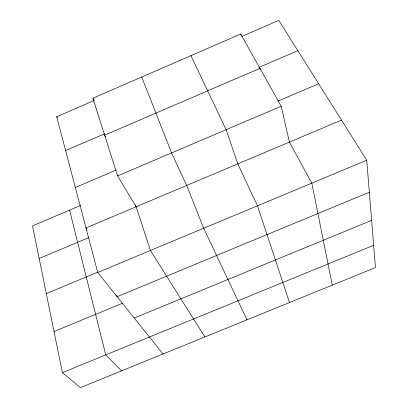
<?xml version="1.0" encoding="UTF-8"?>
<svg xmlns="http://www.w3.org/2000/svg" width="408" height="408" viewBox="0 0 408 408"><rect width="100%" height="100%" fill="white"/><g stroke="black" fill="none" stroke-linecap="round" stroke-linejoin="round"><path stroke-width="0.61" d="M136.119 206.79L117.581 175.894L92.902 98.226L240.715 34.058L281.229 106.243L289.41 142.106L311.824 183.141L332.296 285.136M163.062 353.986L97.721 272.468L56.717 116.744L93.983 100.577M241.735 36.48L278.797 20.4L366.731 160.232L375.462 267.577L80.442 387.6L62.388 372.626L32.538 225.859L80.657 205.443M65.622 150.567L104.815 133.707M258.733 67.488L297.835 50.668M75.342 187.481L116.122 170.1M277.833 101.174L318.648 83.773M117.581 175.894L281.229 106.243M341.511 120.125L85.996 227.939L86.751 228.949M39.173 258.483L88.766 237.609M46.318 293.607L97.94 272.07M97.721 272.468L366.731 160.232M369.337 192.239L117.132 296.677L116.79 295.453M54.029 331.541L122.395 303.287M134.247 318.036L371.622 220.381M62.388 372.626L373.651 245.32M121.589 370.862L105.743 354.894L69.584 210.14M56.717 116.744L57.401 117.805M204.867 336.977L150.44 250.471L135.527 204.984M105.59 136.813L104.637 135.16L259.962 68.355L260.268 69.574M92.902 98.226L94.146 100.444M190.98 55.651L226.114 129.698L237.818 163.878L257.479 205.816L289.481 302.558M247.003 319.836L203.689 228.256L186.721 185.436L171.564 152.918L141.709 77.036M240.715 34.058L241.041 35.292"/></g></svg>
